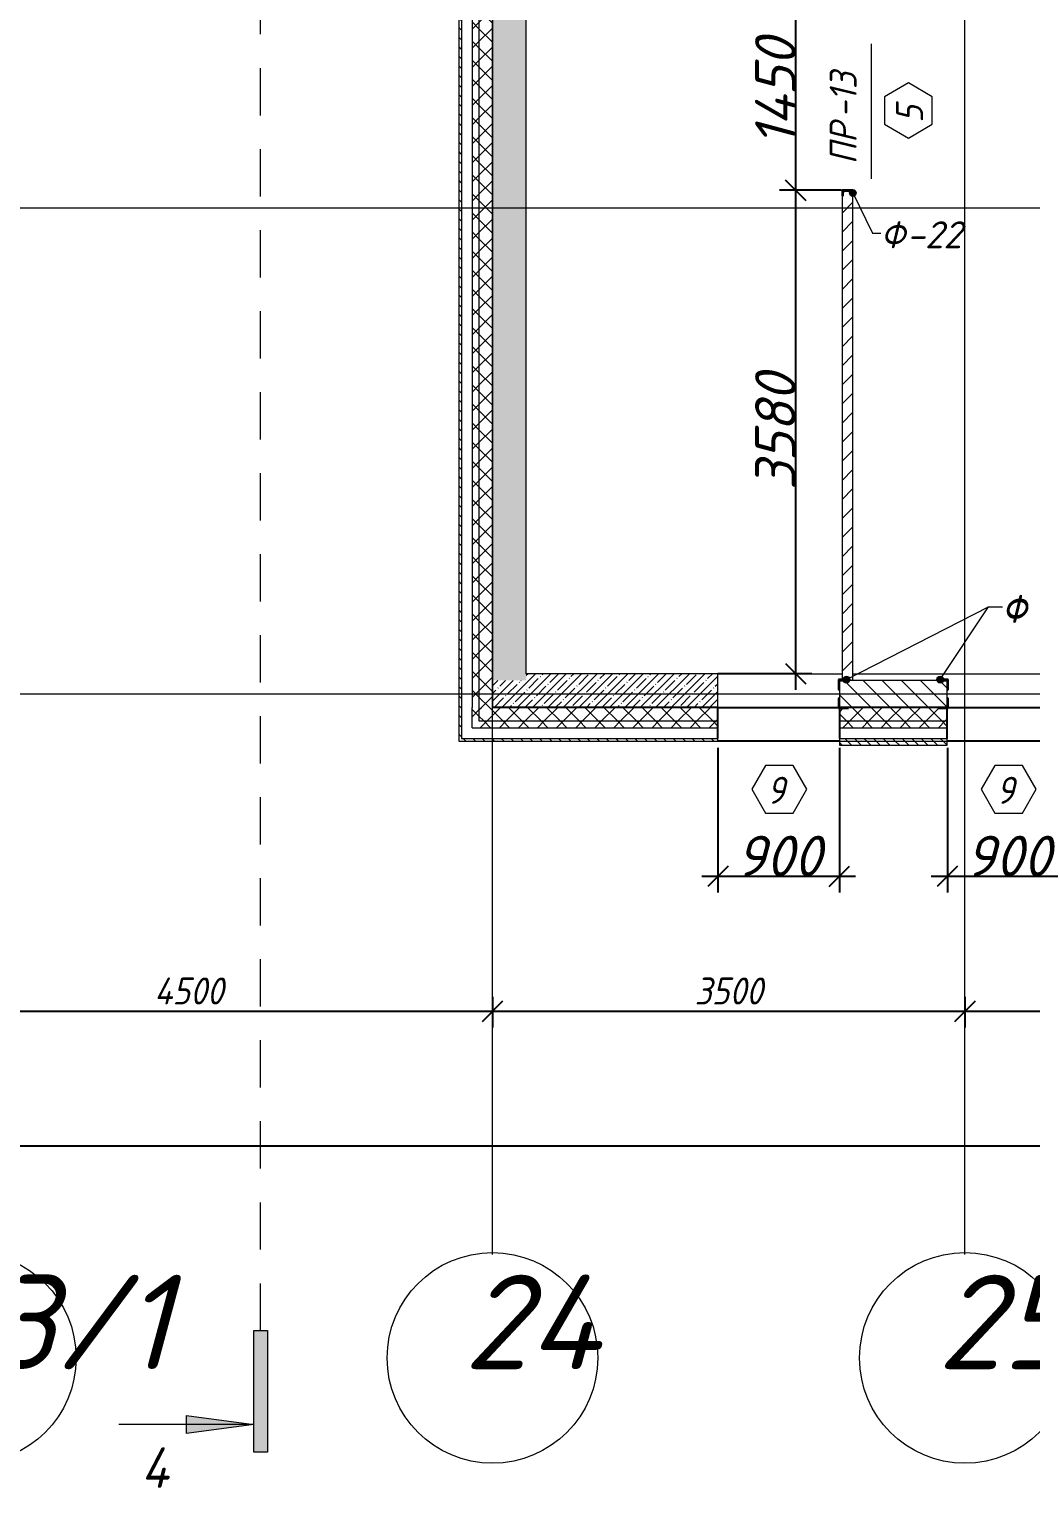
# Model space of a CAD drawing. Header units: millimetres. Extents: x 12986 to 523328, y -9759 to 30092.
# Drawn here: x 481358 to 488780, y -9748 to 1054 of the extents above; entities that cross this region are included whole.
import ezdxf

# ---------------------------------------------------------------- set-up
doc = ezdxf.new("R2010")
doc.units = ezdxf.units.MM
doc.linetypes.add('01 Штриховая _4 мм_', pattern=[600, 350, -250])
for name, color, linetype, lineweight in [('A-ANNO-DIMS', 7, 'Continuous', 9), ('A-DETL', 7, 'Continuous', 9), ('A-DOOR-IDEN', 7, 'Continuous', 9), ('A-GENM-1', 7, 'Continuous', 25), ('A-GENM-IDEN', 7, 'Continuous', 9), ('A-GLAZ-IDEN', 7, 'Continuous', 9), ('A-WALL', 7, 'Continuous', 5), ('A-WALL-1', 7, 'Continuous', 25), ('A-WALL-FNSH-1', 7, 'Continuous', 9), ('A-WALL-PATT-1', 7, 'Continuous', 5), ('A-WALL-PATT-3', 250, 'Continuous', 5), ('G-ANNO-SYMB-1', 7, '01 Штриховая _4 мм_', 9), ('I-WALL', 7, 'Continuous', 5), ('Оси', 7, 'Continuous', 9), ('Оси-1', 7, 'Continuous', 20)]:
    doc.layers.add(name, color=color, linetype=linetype, lineweight=lineweight)
for name, color, linetype, lineweight, true_color in [('A-WALL-2', 7, 'Continuous', 13, 0x000000), ('A-WALL-3', 7, 'Continuous', 5, 0x000000), ('A-WALL-FNSH-3', 7, 'Continuous', 13, 0x008000), ('A-WALL-PATT-2', 7, 'Continuous', 5, 0xce0000)]:
    doc.layers.add(name, color=color, linetype=linetype, lineweight=lineweight, true_color=true_color)
doc.styles.add('ISOCPEUR_I', font='isocpeui.ttf', dxfattribs={"height": 250})
doc.styles.add('ISOCPEUR_I_1', font='isocpeui.ttf', dxfattribs={"width": 0.9, "height": 250})
doc.styles.add('ISOCPEUR_I_2', font='isocpeui.ttf', dxfattribs={"height": 300})
doc.styles.add('ISOCPEUR_I_3', font='isocpeui.ttf', dxfattribs={"width": 0.9, "height": 200})
doc.styles.add('ISOCPEUR_I_4', font='isocpeui.ttf', dxfattribs={"width": 0.9, "height": 300})
doc.dimstyles.new('ISO-2_0_0_9К_СРЕДНИЙ_2', dxfattribs={"dimscale": 304.8, "dimtxt": 199.196235, "dimasz": 0.492126, "dimexe": 0.393701, "dimexo": 0, "dimgap": 0, "dimtad": 1, "dimdec": 0, "dimzin": 0, "dimdsep": 46, "dimtxsty": 'ISOCPEUR_I_2', "dimblk1": 'OBLIQUE', "dimblk2": 'OBLIQUE', "dimsah": 1, "dimcen": 0.09, "dimdle": 0.393701, "dimazin": 0, "dimtfac": 1, "dimtdec": 4, "dimtix": 1, "dimtmove": 0, "dimatfit": 3, "dimfxl": 1, "dimtvp": 1, "dimtolj": 1, "dimtzin": 0, "dimarcsym": 2})
doc.dimstyles.new('ISO-2_0_0_9К_СРЕДНИЙ_ФОН', dxfattribs={"dimscale": 304.8, "dimtxt": 199.196235, "dimasz": 0.492126, "dimexe": 0.393701, "dimexo": 0, "dimgap": 0.164042, "dimtad": 1, "dimdec": 0, "dimdsep": 46, "dimtxsty": 'ISOCPEUR_I_3', "dimblk1": 'OBLIQUE', "dimblk2": 'OBLIQUE', "dimsah": 1, "dimcen": 0.09, "dimdle": 0.393701, "dimazin": 0, "dimtfac": 1, "dimtdec": 4, "dimtix": 1, "dimtmove": 1, "dimatfit": 3, "dimfxl": 1, "dimtvp": 1, "dimtfill": 1, "dimtolj": 1, "dimtzin": 0, "dimarcsym": 2})
doc.dimstyles.new('ISO-2_0_0_9К_СРЕДНИЙ_ФОН_2', dxfattribs={"dimscale": 304.8, "dimtxt": 199.196235, "dimasz": 0.492126, "dimexe": 0.393701, "dimexo": 0, "dimgap": 0.164042, "dimtad": 1, "dimdec": 0, "dimdsep": 46, "dimtxsty": 'ISOCPEUR_I_3', "dimblk1": 'OBLIQUE', "dimblk2": 'OBLIQUE', "dimsah": 1, "dimcen": 0.09, "dimdle": 0.393701, "dimazin": 0, "dimtfac": 1, "dimtdec": 4, "dimtix": 1, "dimtmove": 2, "dimatfit": 3, "dimfxl": 1, "dimtvp": 1, "dimtfill": 1, "dimtolj": 1, "dimtzin": 0, "dimarcsym": 2})
pattern_1 = [(135, (395430.81, -3869.254), (-35.35534, -35.35534), [])]
pattern_2 = [(45, (395430.81, -3869.25), (-70.71068, 70.71068), []), (135, (395430.81, -3869.25), (-70.71068, -70.71068), [])]
pattern_3 = [(45, (395430.81, -3869.25), (-57.024626, 57.024626), []), (45, (395487.83, -3869.25), (-57.024626, 57.024626), [100.806, -20.161, 3.353, -16.808])]

# ---------------------------------------------------------------- blocks, each defined once
blk = doc.blocks.new('Фахверк_СКБ_Уголок - Ф-11_200х2500 h-28441216-АР1_1_Кладочный план 3 этажа')
at = {"layer": 'A-GENM-1'}
for p, q in [((200, 156), (125, 156)), ((125, 156), (125, 81)), ((131, 81), (131, 150)), ((131, 150), (200, 150)), ((200, 150), (200, 156)), ((125, 81), (131, 81)), ((131, 19), (125, 19)), ((125, 19), (125, -56)), ((131, -50), (131, 19)), ((125, -56), (200, -56)), ((200, -50), (131, -50)), ((200, -56), (200, -50))]:
    blk.add_line(p, q, dxfattribs=at)
blk = doc.blocks.new('Фахверк_СКБ_Швеллер - Ф-22_80х3960 h-28561543-АР1_1_Кладочный план 3 этажа')
at = {"layer": 'A-GENM-1'}
for p, q in [((165, 40), (125, 40)), ((125, 40), (125, -40)), ((129.5, 32.6), (165, 32.6)), ((129.5, -32.6), (129.5, 32.6)), ((165, 32.6), (165, 40)), ((125, -40), (165, -40)), ((165, -32.6), (129.5, -32.6)), ((165, -40), (165, -32.6))]:
    blk.add_line(p, q, dxfattribs=at)
blk = doc.blocks.new('Ось сетки - Круг_Ø6_00__ISO-2_5_0_9K_ кружки поменьше-23056867-АР1_1_Кладочный план 3 этажа')
at = {"layer": 'Оси'}
blk.add_circle((0, 0), 2.6, dxfattribs=at)
blk = doc.blocks.new('Разрез - Концевая часть разреза пр_-17661887-АР1_1_Кладочный план 3 этажа')
at = {"layer": 'G-ANNO-SYMB-1'}
for points in [[(0, 0.5), (0, -0.5), (-9, -0.5), (-9, 0.5)], [(-6.29, -5.5), (-7.61, -5.5), (-6.95, -0.5)]]:
    blk.add_hatch(color=256, dxfattribs=at).paths.add_polyline_path(points, flags=0)
for p, q in [((0, 0.5), (-9, 0.5)), ((-9, 0.5), (-9, -0.5)), ((0, -0.5), (0, 0.5)), ((-9, -0.5), (0, -0.5)), ((-6.95, -0.5), (-7.61, -5.5)), ((-6.95, -0.5), (-6.95, -10.5)), ((-6.29, -5.5), (-6.95, -0.5)), ((-7.61, -5.5), (-6.29, -5.5))]:
    blk.add_line(p, q, dxfattribs=at)
blk = doc.blocks.new('_Oblique')
at = {"color": 0, "linetype": 'ByBlock', "lineweight": -2}
blk.add_line((-0.5, -0.5), (0.5, 0.5), dxfattribs=at)
blk = doc.blocks.new('*D3418')
at = {"layer": 'A-ANNO-DIMS', "color": 0, "lineweight": -2, "transparency": 16777216}
for p, q in [((480291, -6113), (480291, -6339)), ((484791, -6113), (484791, -6339)), ((480171, -6219), (484911, -6219))]:
    blk.add_line(p, q, dxfattribs=at)
at = {"layer": 'Defpoints', "color": 0, "transparency": 16777216}
for p in [(480291, -6113), (484791, -6113), (484791, -6219)]:
    blk.add_point(p, dxfattribs=at)
at = {"layer": 'A-ANNO-DIMS', "color": 0, "lineweight": -2, "transparency": 16777216, "xscale": 150, "yscale": 150, "zscale": 150, "rotation": 180}
blk.add_blockref('_Oblique', (480291, -6219), dxfattribs=at)
at = {"layer": 'A-ANNO-DIMS', "color": 0, "lineweight": -2, "transparency": 16777216, "xscale": 150, "yscale": 150, "zscale": 150}
blk.add_blockref('_Oblique', (484791, -6219), dxfattribs=at)
at = {"layer": 'A-ANNO-DIMS', "color": 0, "transparency": 16777216, "insert": (482541, -6069), "char_height": 200, "width": 625.17, "attachment_point": 5, "style": 'ISOCPEUR_I_3', "bg_fill": 3, "box_fill_scale": 1.1, "bg_fill_color": 256, "bg_fill_true_color": 13158600, "bg_fill_transparency": 0}
blk.add_mtext('\\A1;4500', dxfattribs=at)
blk = doc.blocks.new('*D3419')
at = {"layer": 'A-ANNO-DIMS', "color": 0, "lineweight": -2, "transparency": 16777216}
for p, q in [((484791, -6113), (484791, -6339)), ((488291, -6113), (488291, -6339)), ((484671, -6219), (488411, -6219))]:
    blk.add_line(p, q, dxfattribs=at)
at = {"layer": 'Defpoints', "color": 0, "transparency": 16777216}
for p in [(484791, -6113), (488291, -6113), (488291, -6219)]:
    blk.add_point(p, dxfattribs=at)
at = {"layer": 'A-ANNO-DIMS', "color": 0, "lineweight": -2, "transparency": 16777216, "xscale": 150, "yscale": 150, "zscale": 150, "rotation": 180}
blk.add_blockref('_Oblique', (484791, -6219), dxfattribs=at)
at = {"layer": 'A-ANNO-DIMS', "color": 0, "lineweight": -2, "transparency": 16777216, "xscale": 150, "yscale": 150, "zscale": 150}
blk.add_blockref('_Oblique', (488291, -6219), dxfattribs=at)
at = {"layer": 'A-ANNO-DIMS', "color": 0, "transparency": 16777216, "insert": (486541, -6069), "char_height": 200, "width": 606.78, "attachment_point": 5, "style": 'ISOCPEUR_I_3', "bg_fill": 3, "box_fill_scale": 1.1, "bg_fill_color": 256, "bg_fill_true_color": 13158600, "bg_fill_transparency": 0}
blk.add_mtext('\\A1;3500', dxfattribs=at)
blk = doc.blocks.new('*D3420')
at = {"layer": 'A-ANNO-DIMS', "color": 0, "lineweight": -2, "transparency": 16777216}
for p, q in [((488291, -6113), (488291, -6339)), ((490091, -6113), (490091, -6339)), ((488171, -6219), (490211, -6219))]:
    blk.add_line(p, q, dxfattribs=at)
at = {"layer": 'Defpoints', "color": 0, "transparency": 16777216}
for p in [(488291, -6113), (490091, -6113), (490091, -6219)]:
    blk.add_point(p, dxfattribs=at)
at = {"layer": 'A-ANNO-DIMS', "color": 0, "lineweight": -2, "transparency": 16777216, "xscale": 150, "yscale": 150, "zscale": 150, "rotation": 180}
blk.add_blockref('_Oblique', (488291, -6219), dxfattribs=at)
at = {"layer": 'A-ANNO-DIMS', "color": 0, "lineweight": -2, "transparency": 16777216, "xscale": 150, "yscale": 150, "zscale": 150}
blk.add_blockref('_Oblique', (490091, -6219), dxfattribs=at)
at = {"layer": 'A-ANNO-DIMS', "color": 0, "transparency": 16777216, "insert": (489191, -6069), "char_height": 200, "width": 560.81, "attachment_point": 5, "style": 'ISOCPEUR_I_3', "bg_fill": 3, "box_fill_scale": 1.1, "bg_fill_color": 256, "bg_fill_true_color": 13158600, "bg_fill_transparency": 0}
blk.add_mtext('\\A1;1800', dxfattribs=at)
blk = doc.blocks.new('*D3429')
at = {"layer": 'A-ANNO-DIMS', "color": 0, "lineweight": -2, "transparency": 16777216}
for p, q in [((395541, -7113), (395541, -7339)), ((520441, -7113), (520441, -7339)), ((395421, -7219), (456288, -7219)), ((520561, -7219), (457110, -7219))]:
    blk.add_line(p, q, dxfattribs=at)
at = {"layer": 'Defpoints', "color": 0, "transparency": 16777216}
for p in [(395541, -7113), (520441, -7113), (520441, -7219)]:
    blk.add_point(p, dxfattribs=at)
at = {"layer": 'A-ANNO-DIMS', "color": 0, "lineweight": -2, "transparency": 16777216, "xscale": 150, "yscale": 150, "zscale": 150, "rotation": 180}
blk.add_blockref('_Oblique', (395541, -7219), dxfattribs=at)
at = {"layer": 'A-ANNO-DIMS', "color": 0, "lineweight": -2, "transparency": 16777216, "xscale": 150, "yscale": 150, "zscale": 150}
blk.add_blockref('_Oblique', (520441, -7219), dxfattribs=at)
at = {"layer": 'A-ANNO-DIMS', "color": 0, "transparency": 16777216, "insert": (456258, -6908), "char_height": 200, "width": 882.59, "attachment_point": 1, "line_spacing_factor": 1.149209, "style": 'ISOCPEUR_I_3', "bg_fill": 3, "box_fill_scale": 1.1, "bg_fill_color": 256, "bg_fill_true_color": 13158600, "bg_fill_transparency": 0}
blk.add_mtext('\\A1;124900', dxfattribs=at)
blk = doc.blocks.new('AAR_СКБ_Марка_Окна_Перемычка и проем - Марка проема-25443838-АР1_1_Кладочный план 3 этажа')
at = {"layer": 'A-GLAZ-IDEN'}
for p, q in [((-0.97, -0.98), (-1.99, -2.75)), ((1.07, -0.98), (-0.97, -0.98)), ((2.09, -2.75), (1.07, -0.98)), ((-1.99, -2.75), (-0.97, -4.51)), ((1.07, -4.51), (2.09, -2.75)), ((-0.97, -4.51), (1.07, -4.51))]:
    blk.add_line(p, q, dxfattribs=at)
blk = doc.blocks.new('*D3471')
at = {"layer": 'A-ANNO-DIMS', "color": 0, "lineweight": -2, "transparency": 16777216}
for p, q in [((487037, 1431), (487037, -259)), ((487376, 1311), (486917, 1311)), ((487376, -139), (486917, -139))]:
    blk.add_line(p, q, dxfattribs=at)
at = {"layer": 'Defpoints', "color": 0, "transparency": 16777216}
for p in [(487376, 1311), (487037, -139), (487376, -139)]:
    blk.add_point(p, dxfattribs=at)
at = {"layer": 'A-ANNO-DIMS', "color": 0, "lineweight": -2, "transparency": 16777216, "xscale": 150, "yscale": 150, "zscale": 150}
for p, rotation in [((487037, 1311), 90), ((487037, -139), 270)]:
    blk.add_blockref('_Oblique', p, dxfattribs=dict(at, rotation=rotation))
at = {"layer": 'A-ANNO-DIMS', "color": 0, "transparency": 16777216, "insert": (486887, 586), "char_height": 300, "width": 579.2, "attachment_point": 5, "rotation": 90, "style": 'ISOCPEUR_I_2'}
blk.add_mtext('\\A1;1450', dxfattribs=at)
blk = doc.blocks.new('*D3472')
at = {"layer": 'A-ANNO-DIMS', "color": 0, "lineweight": -2, "transparency": 16777216}
for p, q in [((487037, -19), (487037, -3839)), ((487376, -139), (486917, -139)), ((486461, -3719), (487157, -3719))]:
    blk.add_line(p, q, dxfattribs=at)
at = {"layer": 'Defpoints', "color": 0, "transparency": 16777216}
for p in [(487376, -139), (486461, -3719), (487037, -3719)]:
    blk.add_point(p, dxfattribs=at)
at = {"layer": 'A-ANNO-DIMS', "color": 0, "lineweight": -2, "transparency": 16777216, "xscale": 150, "yscale": 150, "zscale": 150}
for p, rotation in [((487037, -139), 90), ((487037, -3719), 270)]:
    blk.add_blockref('_Oblique', p, dxfattribs=dict(at, rotation=rotation))
at = {"layer": 'A-ANNO-DIMS', "color": 0, "transparency": 16777216, "insert": (486887, -1929), "char_height": 300, "width": 606.78, "attachment_point": 5, "rotation": 90, "style": 'ISOCPEUR_I_2'}
blk.add_mtext('\\A1;3580', dxfattribs=at)
blk = doc.blocks.new('AAR_СКБ_Марка_Двери_Перемычка и проем - Марка перемычки и проема-25306769-АР1_1_Кладочный план 3 этажа')
at = {"layer": 'A-DOOR-IDEN'}
for p, q in [((-5, 0), (5, 0)), ((-0.97, -0.98), (-1.99, -2.75)), ((1.07, -0.98), (-0.97, -0.98)), ((2.09, -2.75), (1.07, -0.98)), ((-1.99, -2.75), (-0.97, -4.51)), ((1.07, -4.51), (2.09, -2.75)), ((-0.97, -4.51), (1.07, -4.51))]:
    blk.add_line(p, q, dxfattribs=at)
blk = doc.blocks.new('*D3648')
at = {"layer": 'A-ANNO-DIMS', "color": 0, "lineweight": -2, "transparency": 16777216}
for p, q in [((486461, -4269), (486461, -5339)), ((487361, -4269), (487361, -5339)), ((486341, -5219), (487481, -5219))]:
    blk.add_line(p, q, dxfattribs=at)
at = {"layer": 'Defpoints', "color": 0, "transparency": 16777216}
for p in [(486461, -4269), (487361, -4269), (487361, -5219)]:
    blk.add_point(p, dxfattribs=at)
at = {"layer": 'A-ANNO-DIMS', "color": 0, "lineweight": -2, "transparency": 16777216, "xscale": 150, "yscale": 150, "zscale": 150, "rotation": 180}
blk.add_blockref('_Oblique', (486461, -5219), dxfattribs=at)
at = {"layer": 'A-ANNO-DIMS', "color": 0, "lineweight": -2, "transparency": 16777216, "xscale": 150, "yscale": 150, "zscale": 150}
blk.add_blockref('_Oblique', (487361, -5219), dxfattribs=at)
at = {"layer": 'A-ANNO-DIMS', "color": 0, "transparency": 16777216, "insert": (486911, -5069), "char_height": 300, "width": 455.09, "attachment_point": 5, "style": 'ISOCPEUR_I_2'}
blk.add_mtext('\\A1;900', dxfattribs=at)
blk = doc.blocks.new('*D3649')
at = {"layer": 'A-ANNO-DIMS', "color": 0, "lineweight": -2, "transparency": 16777216}
for p, q in [((488161, -4269), (488161, -5339)), ((489061, -4269), (489061, -5339)), ((488041, -5219), (489181, -5219))]:
    blk.add_line(p, q, dxfattribs=at)
at = {"layer": 'Defpoints', "color": 0, "transparency": 16777216}
for p in [(488161, -4269), (489061, -4269), (489061, -5219)]:
    blk.add_point(p, dxfattribs=at)
at = {"layer": 'A-ANNO-DIMS', "color": 0, "lineweight": -2, "transparency": 16777216, "xscale": 150, "yscale": 150, "zscale": 150, "rotation": 180}
blk.add_blockref('_Oblique', (488161, -5219), dxfattribs=at)
at = {"layer": 'A-ANNO-DIMS', "color": 0, "lineweight": -2, "transparency": 16777216, "xscale": 150, "yscale": 150, "zscale": 150}
blk.add_blockref('_Oblique', (489061, -5219), dxfattribs=at)
at = {"layer": 'A-ANNO-DIMS', "color": 0, "transparency": 16777216, "insert": (488611, -5069), "char_height": 300, "width": 455.09, "attachment_point": 5, "style": 'ISOCPEUR_I_2'}
blk.add_mtext('\\A1;900', dxfattribs=at)

msp = doc.modelspace()

# ---------------------------------------------------------------- hatches: boundary and pattern name
at = {"layer": 'A-GENM-IDEN'}
h = msp.add_hatch(color=256, dxfattribs=at)
edge = h.paths.add_edge_path(flags=0)
edge.add_arc((487460.80855, -159.25357), 25, 0, 360)
h = msp.add_hatch(color=256, dxfattribs=at)
edge = h.paths.add_edge_path(flags=0)
edge.add_arc((487413.1419, -3763.25358), 25, 0, 360)
h = msp.add_hatch(color=256, dxfattribs=at)
edge = h.paths.add_edge_path(flags=0)
edge.add_arc((488108.47526, -3763.25358), 25, 0, 360)
at = {"layer": 'A-WALL-PATT-1'}
h = msp.add_hatch(dxfattribs=at)
h.set_pattern_fill('FP_1', color=256, style=0, pattern_type=2)
h.set_pattern_definition([(135, (395430.81, -3869.25), (-70.71068, -70.71068), [])])
h.paths.add_polyline_path([(487560.80857, -3969.25358), (488160.80857, -3969.25358), (488160.80857, -3769.25358), (487360.80857, -3769.25358), (487360.80857, -3969.25358), (487429.80857, -3969.25358)], flags=0)
at = {"layer": 'A-WALL-PATT-2'}
h = msp.add_hatch(dxfattribs=at)
h.set_pattern_fill('FP_2', color=256, style=0, pattern_type=2)
h.set_pattern_definition(pattern_2)
h.paths.add_polyline_path([(484690.80855, -4069.25358), (484690.80855, 6380.74642), (484640.80855, 6380.74642), (484640.80855, -4069.25358)], flags=0)
h = msp.add_hatch(dxfattribs=at)
h.set_pattern_fill('FP_2', color=256, style=0, pattern_type=2)
h.set_pattern_definition(pattern_2)
h.paths.add_polyline_path([(484690.80855, -3969.25358), (484790.80855, -3969.25358), (484790.80855, 6380.74642), (484690.80855, 6380.74642), (484690.80855, -2937.15678)], flags=0)
h = msp.add_hatch(dxfattribs=at)
h.set_pattern_fill('FP_3', color=256, style=0, pattern_type=2)
h.set_pattern_definition(pattern_1)
h.paths.add_polyline_path([(484540.80855, -4199.25358), (484560.80855, -4199.25358), (484560.80855, 6372.74642), (484540.80855, 6372.74642), (484540.80855, -4119.25358)], flags=0)
h = msp.add_hatch(dxfattribs=at)
h.set_pattern_fill('FP_4', color=256, style=0, pattern_type=2)
h.set_pattern_definition(pattern_3)
h.paths.add_polyline_path([(484790.80855, -3769.25358), (485040.80855, -3769.25358), (485040.80855, 3830.74636), (484790.80855, 3830.74636), (484790.80855, -2937.15678)], flags=0)
h = msp.add_hatch(dxfattribs=at)
h.set_pattern_fill('FP_4', color=256, style=0, pattern_type=2)
h.set_pattern_definition(pattern_3)
h.paths.add_polyline_path([(486431.3388, -3969.25359), (486460.8086, -3969.25359), (486460.8086, -3719.25359), (485040.80855, -3719.25359), (485040.80855, -3769.25358), (484790.80855, -3769.25358), (484790.80855, -3969.25359)], flags=0)
h = msp.add_hatch(dxfattribs=at)
h.set_pattern_fill('FP_2', color=256, style=0, pattern_type=2)
h.set_pattern_definition(pattern_2)
h.paths.add_polyline_path([(507960.80853, -4069.25358), (509110.80855, -4069.25358), (509110.28684, -3975.25358), (509041.80858, -3975.25358), (509041.80858, -3969.25358), (507960.80853, -3969.25358)], flags=0)
h.paths.add_polyline_path([(520510.80855, -4069.25358), (520510.80855, -3969.25358), (519160.80855, -3969.25358), (519160.80855, -4069.25358)], flags=0)
h.paths.add_polyline_path([(513360.80855, -4069.25358), (514760.80855, -4069.25358), (514760.28684, -3975.25358), (514691.80858, -3974.18215), (514691.80858, -3969.25358), (513360.80855, -3969.25358)], flags=0)
h.paths.add_polyline_path([(507060.80853, -4069.25358), (507060.28679, -3975.25358), (506991.80853, -3975.25358), (506991.80853, -3969.25358), (506229.80849, -3969.25358), (506229.80849, -3975.25358), (506160.80849, -3975.25358), (506160.80849, -4069.25358), (507052.11288, -4069.25358)], flags=0)
h.paths.add_polyline_path([(503460.80855, -4069.25358), (503460.80855, -3969.25358), (502560.80855, -3969.25358), (502560.80855, -4069.25358), (502677.5407, -4069.25358)], flags=0)
h.paths.add_polyline_path([(492579.80855, -4069.25358), (493560.80855, -4069.25358), (493560.28684, -3975.25358), (493491.80858, -3975.25358), (493491.80858, -3969.25358), (492579.80855, -3969.25358), (492579.80855, -3975.25358), (492510.80855, -3975.25358), (492510.80855, -4069.25358)], flags=0)
h.paths.add_polyline_path([(500610.80852, -4069.25358), (501660.80855, -4069.25358), (501660.28681, -3975.25358), (501591.80855, -3975.25358), (501591.80855, -3969.25358), (500679.80852, -3969.25358), (500679.80852, -3975.25358), (500610.80852, -3975.25358)], flags=0)
h.paths.add_polyline_path([(497262.14007, -4069.25358), (498310.80852, -4069.25358), (498310.28681, -3975.25358), (498241.80855, -3975.25358), (498241.80855, -3969.25358), (496329.80859, -3969.25358), (496329.80859, -3975.25358), (496260.80859, -3975.25358), (496260.80859, -4069.25358), (497160.8086, -4069.25358)], flags=0)
h.paths.add_polyline_path([(486431.3388, -4069.25358), (486460.80857, -4069.25358), (486460.80857, -3969.25358), (484690.80855, -3969.25358), (484690.80855, -4069.25358)], flags=0)
h = msp.add_hatch(dxfattribs=at)
h.set_pattern_fill('FP_2', color=256, style=0, pattern_type=2)
h.set_pattern_definition(pattern_2)
h.paths.add_polyline_path([(504429.80855, -4069.25358), (505260.80859, -4069.25358), (505260.80849, -3975.25358), (505191.80849, -3975.25358), (505191.80849, -3969.25358), (504429.80855, -3969.25358), (504429.80855, -3975.25358), (504360.80855, -3975.25358), (504360.80855, -4069.25358)], flags=0)
h.paths.add_polyline_path([(487785.18896, -4069.25358), (488160.80857, -4069.25358), (488160.28686, -3975.25358), (488091.8086, -3975.25358), (488091.8086, -3969.25358), (487429.80857, -3969.25358), (487429.80857, -3975.25358), (487360.80857, -3975.25358), (487360.80857, -4069.25358), (487429.80857, -4069.25358)], flags=0)
h.paths.add_polyline_path([(495360.80859, -4069.25358), (495360.80855, -3969.25358), (494460.80855, -3969.25359), (494460.80855, -4069.25358), (494554.43975, -4069.25358)], flags=0)
h = msp.add_hatch(dxfattribs=at)
h.set_pattern_fill('FP_2', color=256, style=0, pattern_type=2)
h.set_pattern_definition(pattern_2)
h.paths.add_polyline_path([(513360.80855, -4119.25358), (514760.80855, -4119.25358), (514760.80855, -4069.25358), (513360.80855, -4069.25358)], flags=0)
h.paths.add_polyline_path([(520610.80855, -4119.25358), (520610.80855, -4069.25358), (519160.80855, -4069.25358), (519160.80855, -4119.25358), (520510.80855, -4119.25358)], flags=0)
h.paths.add_polyline_path([(507060.80853, -4119.25358), (507060.80853, -4069.25358), (506160.80849, -4069.25358), (506160.80849, -4119.25358), (506739.09118, -4119.25358)], flags=0)
h.paths.add_polyline_path([(502560.80855, -4119.25358), (503460.80855, -4119.25358), (503460.80855, -4069.25358), (502560.80855, -4069.25358)], flags=0)
h.paths.add_polyline_path([(507960.80853, -4119.25358), (509110.80855, -4119.25358), (509110.80855, -4069.25358), (507960.80853, -4069.25358)], flags=0)
h.paths.add_polyline_path([(500610.80852, -4119.25358), (501660.80855, -4119.25358), (501660.80855, -4069.25358), (500610.80852, -4069.25358)], flags=0)
h.paths.add_polyline_path([(496260.80859, -4119.25358), (498310.80852, -4119.25358), (498310.80852, -4069.25358), (496260.80859, -4069.25358)], flags=0)
h.paths.add_polyline_path([(492510.80855, -4119.25358), (493560.80855, -4119.25358), (493560.80855, -4069.25358), (492510.80855, -4069.25358)], flags=0)
h.paths.add_polyline_path([(486431.3388, -4119.25358), (486460.80857, -4119.25358), (486460.80857, -4069.25358), (484640.80855, -4069.25358), (484640.80855, -4119.25358)], flags=0)
h = msp.add_hatch(dxfattribs=at)
h.set_pattern_fill('FP_2', color=256, style=0, pattern_type=2)
h.set_pattern_definition(pattern_2)
h.paths.add_polyline_path([(504708.31594, -4119.25358), (505260.80859, -4119.25358), (505260.80859, -4069.25358), (504360.80855, -4069.25358), (504360.80855, -4119.25358)], flags=0)
h.paths.add_polyline_path([(494460.80855, -4119.25358), (495360.80859, -4119.25358), (495360.80859, -4069.25358), (494460.80855, -4069.25358)], flags=0)
h.paths.add_polyline_path([(487360.80857, -4119.25358), (488160.80857, -4119.25358), (488160.80857, -4069.25358), (487360.80857, -4069.25358)], flags=0)
h = msp.add_hatch(dxfattribs=at)
h.set_pattern_fill('FP_3', color=256, style=0, pattern_type=2)
h.set_pattern_definition(pattern_1)
h.paths.add_polyline_path([(520610.80855, -4219.25358), (520740.80855, -4219.25358), (520740.80855, -4199.25358), (519160.80855, -4199.25358), (519160.80855, -4219.25358), (520510.80855, -4219.25358)], flags=0)
h.paths.add_polyline_path([(507060.80853, -4219.25358), (507060.80853, -4199.25358), (506160.80849, -4199.25358), (506160.80849, -4219.25358), (506739.09118, -4219.25358)], flags=0)
h.paths.add_polyline_path([(509110.80855, -4219.25358), (509110.80855, -4199.25358), (507960.80853, -4199.25358), (507960.80853, -4219.25358), (508092.94134, -4219.25358)], flags=0)
h.paths.add_polyline_path([(513360.80855, -4219.25358), (514760.80855, -4219.25358), (514760.80855, -4199.25358), (513360.80855, -4199.25358)], flags=0)
h.paths.add_polyline_path([(498310.80852, -4219.25358), (498310.80852, -4199.25358), (496260.80859, -4199.25358), (496260.80859, -4219.25358), (497262.14007, -4219.25358)], flags=0)
h.paths.add_polyline_path([(493200.58959, -4219.25358), (493560.80855, -4219.25358), (493560.80855, -4199.25358), (492510.80855, -4199.25358), (492510.80855, -4219.25358)], flags=0)
h.paths.add_polyline_path([(486460.80857, -4219.25358), (486460.80857, -4199.25358), (484540.80855, -4199.25358), (484540.80855, -4219.25358), (486431.3388, -4219.25358)], flags=0)
h.paths.add_polyline_path([(501660.80855, -4219.25358), (501660.80855, -4199.25358), (500610.80852, -4199.25358), (500610.80852, -4219.25358)], flags=0)
h.paths.add_polyline_path([(502560.80855, -4219.25358), (503460.80855, -4219.25358), (503460.80855, -4199.25358), (502560.80855, -4199.25358)], flags=0)
h = msp.add_hatch(dxfattribs=at)
h.set_pattern_fill('FP_3', color=256, style=0, pattern_type=2)
h.set_pattern_definition(pattern_1)
h.paths.add_polyline_path([(504708.31594, -4219.25358), (505260.80859, -4219.25358), (505260.80859, -4199.25358), (504360.80855, -4199.25358), (504360.80855, -4219.25358)], flags=0)
h.paths.add_polyline_path([(487360.80857, -4219.25358), (488160.80857, -4219.25358), (488160.80857, -4199.25358), (487360.80857, -4199.25358)], flags=0)
h.paths.add_polyline_path([(494460.80855, -4219.25358), (495360.80859, -4219.25358), (495360.80859, -4199.25358), (494460.80855, -4199.25358)], flags=0)
h = msp.add_hatch(dxfattribs=at)
h.set_pattern_fill('FP_3', color=256, style=0, pattern_type=2)
h.set_pattern_definition(pattern_1)
h.paths.add_polyline_path([(487785.18896, -4249.25358), (488160.80857, -4249.25358), (488160.80857, -4219.25358), (487360.80857, -4219.25358), (487360.80857, -4249.25358)], flags=0)
at = {"layer": 'A-WALL-PATT-3'}
h = msp.add_hatch(dxfattribs=at)
h.set_pattern_fill('FP_5', color=256, style=0, pattern_type=2)
h.set_pattern_definition([(45, (395430.81, -3869.25), (-70.71068, 70.71068), [])])
h.paths.add_polyline_path([(487460.80855, -3769.25358), (487460.80855, -179.25357), (487453.40855, -179.25357), (487453.40855, -143.75357), (487388.20855, -143.75357), (487388.20855, -179.25357), (487380.80855, -179.25357), (487380.80855, -3763.25358), (487429.80857, -3763.25358), (487429.80857, -3769.25358)], flags=0)
h.paths.add_polyline_path([(487388.20855, 1315.24643), (487453.40855, 1315.24643), (487453.40855, 1350.74643), (487460.80855, 1350.74643), (487460.80855, 5530.74642), (487380.80855, 5530.74642), (487380.80855, 1350.74643), (487388.20855, 1350.74643)], flags=0)

# ---------------------------------------------------------------- linework, layer by layer
at = {"layer": 'A-DETL'}
for p, q in [((484640.80855, 6372.74642), (484640.80855, -3969.25358)), ((484640.80855, -4119.25358), (486460.80857, -4119.25358))]:
    msp.add_line(p, q, dxfattribs=at)
at = {"layer": 'A-GENM-IDEN'}
for p, q in [((487460.80855, -159.25357), (487606.09047, -456.45002)), ((487606.09047, -456.45002), (487668.21613, -456.45002)), ((487413.1419, -3763.25358), (488466.60925, -3223.78656)), ((488108.47526, -3763.25358), (488466.60925, -3223.78656)), ((488466.60925, -3223.78656), (488568.57409, -3223.78656)), ((488466.60925, -3223.78656), (488568.57409, -3223.78656))]:
    msp.add_line(p, q, dxfattribs=at)
for centre in [(487460.80855, -159.25357), (487413.1419, -3763.25358), (488108.47526, -3763.25358)]:
    msp.add_circle(centre, 25, dxfattribs=at)
at = {"layer": 'A-WALL'}
for p, q in [((484560.80855, 6380.74642), (484560.80855, -4199.25358)), ((484690.80855, 6380.74642), (484690.80855, -4069.25358)), ((484640.80855, -4119.25358), (484640.80855, -3969.25358)), ((484690.80855, -4069.25358), (486460.80857, -4069.25358)), ((487360.80857, -4069.25358), (488160.80857, -4069.25358)), ((484560.80855, -4199.25358), (486460.80857, -4199.25358)), ((487360.80857, -4119.25358), (488160.80857, -4119.25358)), ((487360.80857, -4199.25358), (488160.80857, -4199.25358))]:
    msp.add_line(p, q, dxfattribs=at)
at = {"layer": 'A-WALL-1'}
for p, q in [((486460.80857, -3969.25358), (484790.80855, -3969.25358)), ((486460.80857, -4199.25358), (486460.80857, -3969.25358)), ((486460.8086, -3969.25358), (487354.80857, -3969.25358)), ((487360.80857, -3975.25358), (487360.80857, -4199.25358)), ((488091.8086, -3969.25358), (487429.80857, -3969.25358)), ((488160.80857, -4199.25358), (488160.80857, -3975.25358)), ((488166.8086, -3969.25358), (489060.80855, -3969.25358)), ((487360.80857, -4219.25358), (486460.80857, -4219.25358)), ((489060.80855, -4219.25358), (488160.80857, -4219.25358))]:
    msp.add_line(p, q, dxfattribs=at)
at = {"layer": 'A-WALL-2'}
for p, q in [((488091.8086, -3769.25358), (487429.80857, -3769.25358)), ((487360.80857, -3838.25358), (487360.80857, -3900.25358)), ((488160.80857, -3900.25358), (488160.80857, -3838.25358)), ((487429.80857, -3969.25358), (488091.8086, -3969.25358))]:
    msp.add_line(p, q, dxfattribs=at)
at = {"layer": 'A-WALL-3'}
for p, q in [((484790.80855, 6730.74642), (484790.80855, -3969.25359)), ((485040.80855, -3719.25359), (485040.80855, 6730.74642)), ((486460.8086, -3719.25359), (485040.80855, -3719.25359)), ((486460.8086, -3969.25359), (486460.8086, -3719.25359)), ((484790.80855, -3969.25359), (486460.8086, -3969.25359))]:
    msp.add_line(p, q, dxfattribs=at)
at = {"layer": 'A-WALL-FNSH-1'}
for p, q in [((484540.80855, 6372.74642), (484540.80855, -4219.25358)), ((486460.80857, -4219.25358), (486460.80857, -4199.25358)), ((487360.80857, -4199.25358), (487360.80857, -4219.25358)), ((488160.80857, -4249.25358), (488160.80857, -4199.25358)), ((484540.80855, -4219.25358), (486460.80857, -4219.25358)), ((487360.80857, -4219.25358), (487360.80857, -4249.25358)), ((487360.80857, -4219.25358), (488160.80857, -4219.25358)), ((487360.80857, -4249.25358), (488160.80857, -4249.25358))]:
    msp.add_line(p, q, dxfattribs=at)
at = {"layer": 'A-WALL-FNSH-3'}
for p, q in [((487380.80855, -179.25357), (487380.80855, -3763.25358)), ((487460.80855, -3769.25358), (487460.80855, -179.25357))]:
    msp.add_line(p, q, dxfattribs=at)
at = {"layer": 'G-ANNO-SYMB-1'}
msp.add_line((483073.45328, -8584.17607), (483073.45328, 26275.69061), dxfattribs=at)
at = {"layer": 'I-WALL'}
for p, q in [((486460.8086, -3719.25358), (487380.80855, -3719.25358)), ((487460.80855, -3719.25358), (489060.80857, -3719.25358))]:
    msp.add_line(p, q, dxfattribs=at)
at = {"layer": 'Оси-1'}
for p, q in [((484790.80852, -8019.25359), (484790.80852, 24767.68957)), ((488290.80852, -8019.25359), (488290.80852, 24767.68957)), ((389220.80855, -269.25359), (521382.43658, -269.25359)), ((389220.80855, -3869.25359), (521382.43658, -3869.25359))]:
    msp.add_line(p, q, dxfattribs=at)

# ---------------------------------------------------------------- block references
at = {"layer": 'A-DOOR-IDEN', "xscale": 99.99999999999993, "yscale": 99.99999999999993, "zscale": 99.99999999999993, "rotation": 89.99999999999999}
msp.add_blockref('AAR_СКБ_Марка_Двери_Перемычка и проем - Марка перемычки и проема-25306769-АР1_1_Кладочный план 3 этажа', (487598.64151, 446.36082), dxfattribs=at)
at = {"layer": 'A-GENM-1'}
for name, p, rotation in [('Фахверк_СКБ_Швеллер - Ф-22_80х3960 h-28561543-АР1_1_Кладочный план 3 этажа', (487420.80855, -14.25357), 269.9999999999999), ('Фахверк_СКБ_Уголок - Ф-11_200х2500 h-28441216-АР1_1_Кладочный план 3 этажа', (488291.8086, -3819.25358), 180)]:
    msp.add_blockref(name, p, dxfattribs=dict(at, rotation=rotation))
msp.add_blockref('Фахверк_СКБ_Уголок - Ф-11_200х2500 h-28441216-АР1_1_Кладочный план 3 этажа', (487229.80857, -3919.25358), dxfattribs=at)
at = {"layer": 'A-GLAZ-IDEN', "xscale": 99.99999999999993, "yscale": 99.99999999999993, "zscale": 99.99999999999993}
for p in [(486910.80857, -4299.97684), (488610.80857, -4299.97684)]:
    msp.add_blockref('AAR_СКБ_Марка_Окна_Перемычка и проем - Марка проема-25443838-АР1_1_Кладочный план 3 этажа', p, dxfattribs=at)
at = {"layer": 'G-ANNO-SYMB-1', "extrusion": (0, 0, -1), "xscale": 99.99999999999993, "yscale": 99.99999999999993, "zscale": 99.99999999999993, "rotation": 90.00000000000001}
msp.add_blockref('Разрез - Концевая часть разреза пр_-17661887-АР1_1_Кладочный план 3 этажа', (-483073.45328, -8584.17607), dxfattribs=at)
at = {"layer": 'Оси', "xscale": 300, "yscale": 300, "zscale": 99.99999999999993}
for p in [(480925.80852, -8786.50718), (484790.80852, -8786.50718), (488290.80852, -8786.50718)]:
    msp.add_blockref('Ось сетки - Круг_Ø6_00__ISO-2_5_0_9K_ кружки поменьше-23056867-АР1_1_Кладочный план 3 этажа', p, dxfattribs=at)

# ---------------------------------------------------------------- texts
at = {"layer": 'A-DOOR-IDEN', "insert": (487781.28288, 360.16229), "char_height": 200, "width": 158.734125, "attachment_point": 1, "rotation": 90, "style": 'ISOCPEUR_I_2'}
msp.add_mtext('\\fISOCPEUR|b0|i1|c204|p34|;\\W.9;5', dxfattribs=at)
at = {"layer": 'A-GENM-IDEN', "char_height": 200, "attachment_point": 1, "rotation": 90, "style": 'ISOCPEUR_I_4'}
for s, insert, width in [('-13', (487289.35265, 397.53558), 481.0125), ('ПР', (487289.35265, 53.57725), 416.8775)]:
    msp.add_mtext(s, dxfattribs=dict(at, insert=insert, width=width))
at = {"layer": 'A-GENM-IDEN', "char_height": 200, "attachment_point": 1, "style": 'ISOCPEUR_I_2'}
for s, insert, width in [('\\fISOCPEUR|b0|i1|c204|p34|;\\W.9;Ф', (487668.21613, -368.83544), 230.886), ('-22', (487858.71613, -368.83544), 476.202375), ('\\fISOCPEUR|b0|i1|c204|p34|;\\W.9;Ф', (488568.57409, -3136.17198), 230.886), ('\\fISOCPEUR|b0|i1|c204|p34|;\\W.9;Ф', (488568.57409, -3136.17198), 230.886), ('\\fISOCPEUR|b0|i1|c204|p34|;\\W.9;Ф', (488568.57409, -3142.88924), 230.886)]:
    msp.add_mtext(s, dxfattribs=dict(at, insert=insert, width=width))
at = {"layer": 'A-GLAZ-IDEN', "char_height": 200, "width": 158.734125, "attachment_point": 1, "style": 'ISOCPEUR_I_2'}
for insert in [(486824.61004, -4482.61821), (488524.61004, -4482.61821)]:
    msp.add_mtext('\\fISOCPEUR|b0|i1|c204|p34|;\\W.9;9', dxfattribs=dict(at, insert=insert))
at = {"layer": 'G-ANNO-SYMB-1', "insert": (482187.35353, -9448.99439), "char_height": 300, "width": 296.624375, "attachment_point": 1, "style": 'ISOCPEUR_I_1'}
msp.add_mtext('\\fISOCPEUR|b0|i1|c204|p34|;4', dxfattribs=at)
at = {"layer": 'Оси', "char_height": 700, "attachment_point": 1, "style": 'ISOCPEUR_I'}
for s, insert, width in [('23/1', (480577.7802, -8170.47894), 750.3795), ('24', (484576.8802, -8170.47894), 425.6960625), ('25', (488085.8802, -8170.47894), 404.0505)]:
    msp.add_mtext(s, dxfattribs=dict(at, insert=insert, width=width))

# ---------------------------------------------------------------- dimensions: what is measured, and where the dimension line sits
at = {"layer": 'A-ANNO-DIMS'}
for base, p1, p2, override, picture, middle in [((487036.81801, -139.25358), (487376.34958, 1310.74642), (487376.34958, -139.25358), {"dimpost": '<>', "dimfxl": 1450}, '*D3471', (486886.81801, 585.74642)), ((487036.81801, -3719.25359), (487376.34958, -139.25358), (486460.8086, -3719.25359), {"dimpost": '<>', "dimfxl": 3695.215193}, '*D3472', (486886.81801, -1929.25359))]:
    dim = msp.add_linear_dim(base=base, p1=p1, p2=p2, angle=90, dimstyle='ISO-2_0_0_9К_СРЕДНИЙ_2', override=override, dxfattribs=at)
    dim.commit()
    dim.dimension.update_dxf_attribs({"geometry": picture, "text_midpoint": middle})
for base, p1, p2, picture, middle in [((487360.80857, -5219.2579), (486460.80857, -4269.25358), (487360.80857, -4269.25358), '*D3648', (486910.80857, -5069.2579)), ((489060.80857, -5219.2579), (488160.80857, -4269.25358), (489060.80857, -4269.25358), '*D3649', (488610.80857, -5069.2579))]:
    dim = msp.add_linear_dim(base=base, p1=p1, p2=p2, dimstyle='ISO-2_0_0_9К_СРЕДНИЙ_2', override={"dimpost": '<>', "dimfxl": 900}, dxfattribs=at)
    dim.commit()
    dim.dimension.update_dxf_attribs({"geometry": picture, "text_midpoint": middle})

# ---------------------------------------------------------------- next in the draw order: dimensions: what is measured, and where the dimension line sits
dim = msp.add_linear_dim(base=(484790.80852, -6219.43197), p1=(480290.80852, -6113.36595), p2=(484790.80852, -6113.36595), dimstyle='ISO-2_0_0_9К_СРЕДНИЙ_ФОН', override={"dimpost": '<>', "dimfxl": 4500}, dxfattribs=at)
dim.commit()
dim.dimension.update_dxf_attribs({"geometry": '*D3418', "text_midpoint": (482540.80852, -6069.43197)})
dim = msp.add_linear_dim(base=(520440.80852, -7219.07555), p1=(395540.80855, -7113.00953), p2=(520440.80852, -7113.00953), dimstyle='ISO-2_0_0_9К_СРЕДНИЙ_ФОН_2', override={"dimpost": '<>', "dimfxl": 124899.999966}, dxfattribs=at)
dim.commit()
dim.dimension.update_dxf_attribs({"geometry": '*D3429', "text_midpoint": (456699.32953, -7041.11773), "dimtype": 160})

# ---------------------------------------------------------------- next in the draw order: dimensions: what is measured, and where the dimension line sits
dim = msp.add_linear_dim(base=(488290.80852, -6219.43197), p1=(484790.80852, -6113.36595), p2=(488290.80852, -6113.36595), dimstyle='ISO-2_0_0_9К_СРЕДНИЙ_ФОН', override={"dimpost": '<>', "dimfxl": 3500}, dxfattribs=at)
dim.commit()
dim.dimension.update_dxf_attribs({"geometry": '*D3419', "text_midpoint": (486540.80852, -6069.43197)})

# ---------------------------------------------------------------- next in the draw order: dimensions: what is measured, and where the dimension line sits
dim = msp.add_linear_dim(base=(490090.80852, -6219.43197), p1=(488290.80852, -6113.36595), p2=(490090.80852, -6113.36595), dimstyle='ISO-2_0_0_9К_СРЕДНИЙ_ФОН', override={"dimpost": '<>', "dimfxl": 1800}, dxfattribs=at)
dim.commit()
dim.dimension.update_dxf_attribs({"geometry": '*D3420', "text_midpoint": (489190.80852, -6069.43197)})

doc.saveas('drawing.dxf')
